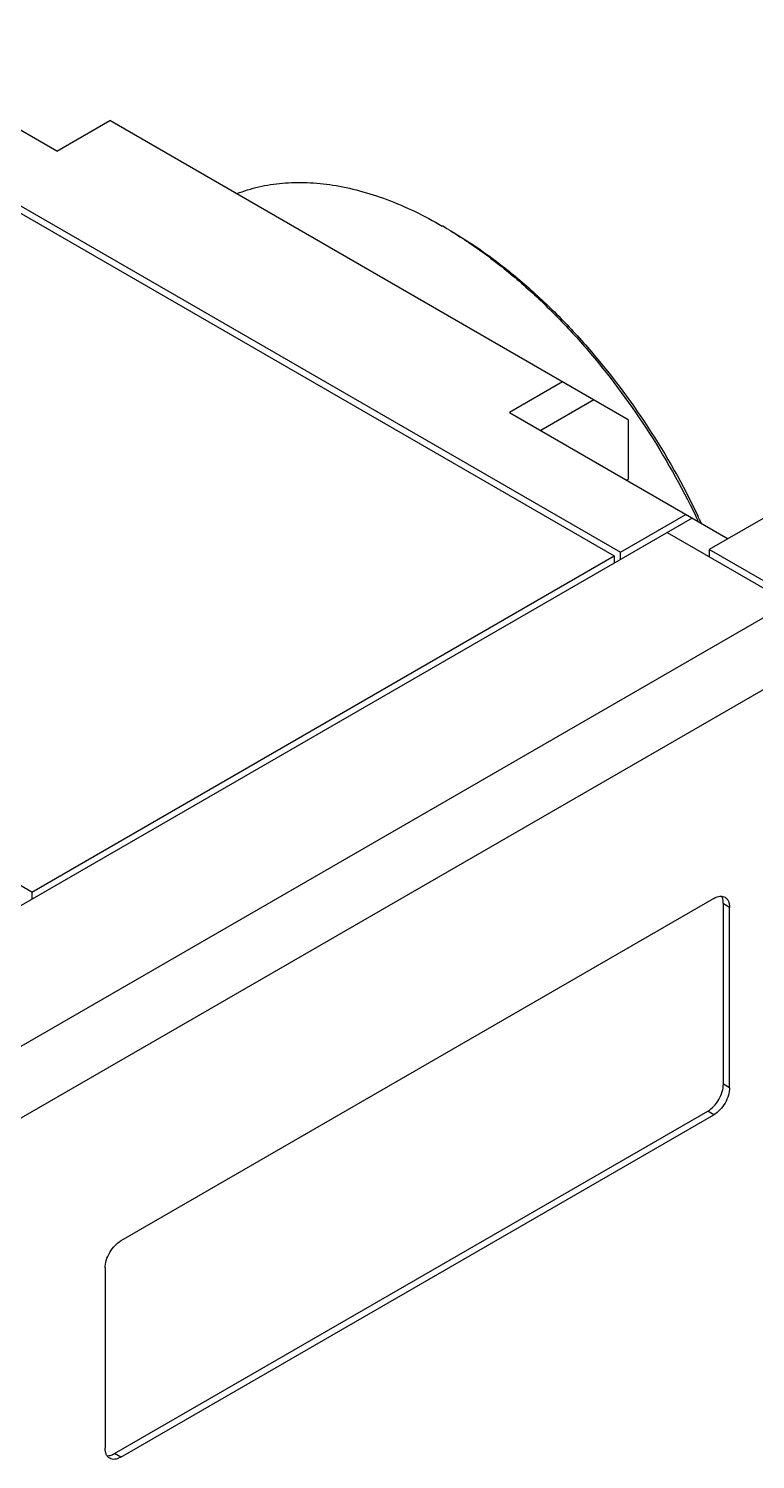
# Model space of a CAD drawing. Header units: millimetres. Extents: x 7 to 417, y 7 to 293.
# Drawn here: x 374.4 to 390.86, y 234.67 to 267.07 of the extents above; entities that cross this region are included whole.
import ezdxf

# ---------------------------------------------------------------- set-up
doc = ezdxf.new("R2010")
doc.units = ezdxf.units.MM
doc.header["$LTSCALE"] = 23.335714
doc.layers.get('0').update_dxf_attribs({"linetype": 'CONTINUOUS'})
doc.layers.add('7_ALL_FEATURES', color=7, linetype='CONTINUOUS')

msp = doc.modelspace()

# ---------------------------------------------------------------- linework, layer by layer
at = {"color": 7, "linetype": 'Continuous'}
for p, q in [((375.037, 264.298), (370.228, 267.074)), ((369.557, 265.747), (387.8, 255.214)), ((369.415, 265.665), (387.658, 255.133)), ((375.037, 264.298), (376.239, 264.992)), ((387.977, 258.215), (376.239, 264.992)), ((386.492, 259.072), (385.29, 258.378)), ((387.199, 258.664), (385.997, 257.97)), ((385.29, 258.378), (390.239, 255.52)), ((374.471, 247.519), (356.228, 258.052)), ((387.977, 258.215), (387.977, 256.868)), ((387.941, 256.847), (387.977, 256.868)), ((389.426, 255.99), (369.769, 244.641)), ((387.8, 255.214), (389.285, 256.072)), ((391.442, 256.214), (389.815, 255.275)), ((388.861, 255.663), (391.701, 254.023)), ((374.471, 247.519), (387.658, 255.133)), ((387.658, 255.133), (387.658, 254.969)), ((387.8, 255.051), (387.8, 255.214)), ((389.815, 255.275), (389.815, 255.112)), ((391.76, 254.153), (389.815, 255.275)), ((374.471, 247.519), (374.471, 247.356)), ((389.921, 247.376), (376.486, 239.619)), ((390.275, 247.172), (390.133, 247.253)), ((390.133, 243.171), (390.133, 247.253)), ((390.275, 243.089), (390.275, 247.172)), ((390.275, 243.089), (390.133, 243.171)), ((376.345, 234.802), (389.78, 242.559)), ((376.486, 234.72), (389.921, 242.477)), ((389.921, 242.477), (389.78, 242.559)), ((376.133, 239.007), (376.133, 234.924)), ((376.486, 234.72), (376.345, 234.802))]:
    msp.add_line(p, q, dxfattribs=at)
for points, knots in [([(389.921, 247.376), (389.943, 247.389), (389.987, 247.409), (390.054, 247.426), (390.117, 247.424), (390.155, 247.41), (390.171, 247.401)], [0, 0, 0, 0, 0.289536, 0.549107, 0.78225, 1, 1, 1, 1]), ([(390.133, 247.253), (390.133, 247.27), (390.13, 247.328), (390.114, 247.388), (390.09, 247.424)], [0, 0, 0, 0, 0.277709, 1, 1, 1, 1]), ([(390.171, 247.401), (390.188, 247.391), (390.219, 247.365), (390.251, 247.311), (390.271, 247.245), (390.275, 247.197), (390.275, 247.172)], [0, 0, 0, 0, 0.217749, 0.450892, 0.710464, 1, 1, 1, 1]), ([(389.78, 242.559), (389.83, 242.588), (389.925, 242.667), (390.036, 242.819), (390.112, 242.991), (390.133, 243.113), (390.133, 243.171)], [0, 0, 0, 0, 0.237247, 0.499999, 0.762752, 1, 1, 1, 1]), ([(390.275, 243.089), (390.275, 243.031), (390.253, 242.909), (390.177, 242.737), (390.066, 242.586), (389.971, 242.506), (389.921, 242.477)], [0, 0, 0, 0, 0.237248, 0.500001, 0.762753, 1, 1, 1, 1]), ([(376.133, 239.007), (376.133, 239.065), (376.154, 239.187), (376.23, 239.359), (376.341, 239.51), (376.436, 239.59), (376.486, 239.619)], [0, 0, 0, 0, 0.237248, 0.500001, 0.762753, 1, 1, 1, 1]), ([(376.236, 234.695), (376.22, 234.705), (376.189, 234.731), (376.156, 234.785), (376.137, 234.851), (376.133, 234.899), (376.133, 234.924)], [0, 0, 0, 0, 0.217749, 0.450892, 0.710464, 1, 1, 1, 1]), ([(376.176, 234.754), (376.185, 234.754), (376.223, 234.754), (376.261, 234.764), (376.289, 234.775)], [0, 0, 0, 0, 0.233094, 1, 1, 1, 1]), ([(376.486, 234.72), (376.464, 234.708), (376.421, 234.687), (376.354, 234.671), (376.291, 234.672), (376.253, 234.686), (376.236, 234.695)], [0, 0, 0, 0, 0.289536, 0.549107, 0.78225, 1, 1, 1, 1]), ([(376.289, 234.775), (376.294, 234.777), (376.313, 234.785), (376.331, 234.794), (376.345, 234.802)], [0, 0, 0, 0, 0.242517, 1, 1, 1, 1])]:
    msp.add_open_spline(points, degree=3, knots=knots, dxfattribs=at)
at = {"layer": '7_ALL_FEATURES', "color": 7, "linetype": 'Continuous'}
for p, q in [((373.375, 243.538), (391.618, 254.071)), ((392.325, 252.846), (374.082, 242.314))]:
    msp.add_line(p, q, dxfattribs=at)
for centre, radius, start, end in [((378.876, 254.128), 9.787, 59.0548, 59.9991), ((373.803, 248.462), 17.435, 25.2991, 25.7252), ((374.164, 248.668), 17.067, 24.9642, 25.6266)]:
    msp.add_arc(centre, radius, start, end, dxfattribs=at)
for points, knots in [([(379.112, 263.336), (379.275, 263.399), (379.615, 263.504), (380.152, 263.587), (380.716, 263.599), (381.303, 263.539), (381.907, 263.409), (382.751, 263.135), (383.367, 262.836), (383.769, 262.603)], [0, 0, 0, 0, 0.107757, 0.218579, 0.333732, 0.454223, 0.580783, 0.713869, 1, 1, 1, 1]), ([(383.908, 262.522), (384.186, 262.355), (384.738, 261.987), (385.532, 261.352), (386.305, 260.63), (387.303, 259.549), (388.432, 258.04), (389.179, 256.716), (389.51, 256.029)], [0, 0, 0, 0, 0.1117, 0.228869, 0.35083, 0.476758, 0.736525, 1, 1, 1, 1]), ([(383.911, 262.522), (384.19, 262.361), (384.746, 262.001), (385.546, 261.376), (386.325, 260.659), (387.332, 259.582), (388.47, 258.069), (389.221, 256.74), (389.552, 256.049)], [0, 0, 0, 0, 0.111073, 0.227852, 0.349648, 0.475606, 0.735848, 1, 1, 1, 1])]:
    msp.add_open_spline(points, degree=3, knots=knots, dxfattribs=at)

doc.saveas('drawing.dxf')
